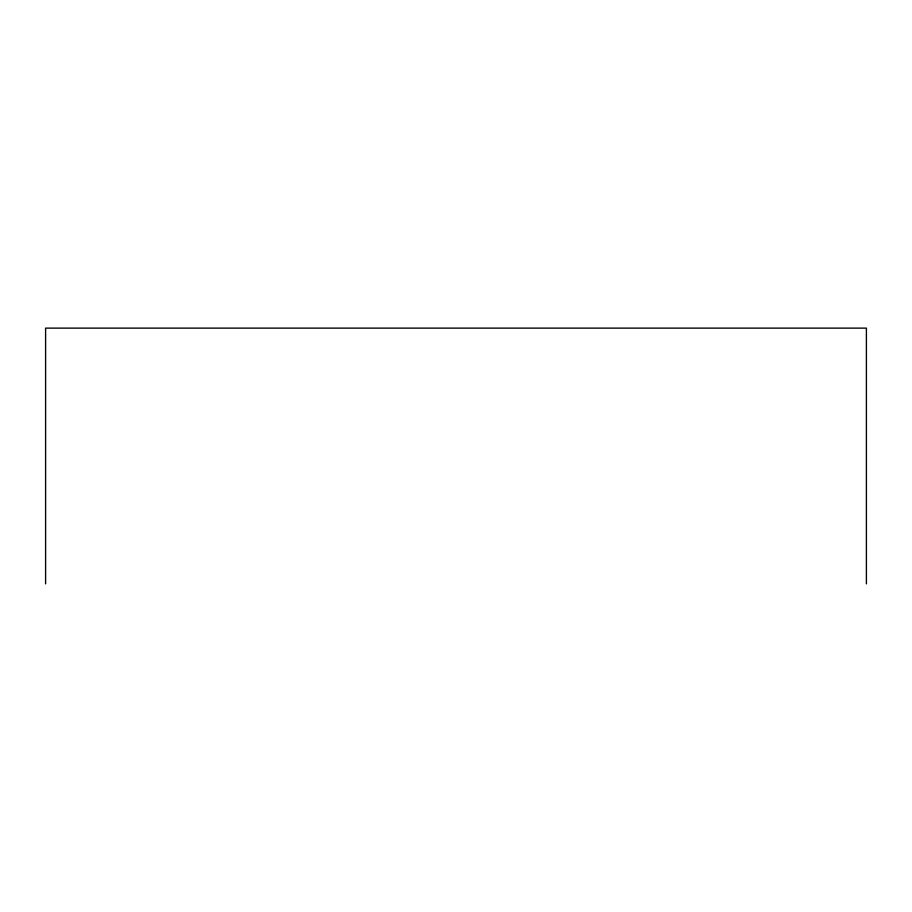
<?xml version="1.0" encoding="UTF-8"?>
<svg xmlns="http://www.w3.org/2000/svg" width="912" height="912" viewBox="0 0 912 912"><rect width="100%" height="100%" fill="white"/><g stroke="black" fill="none" stroke-linecap="round" stroke-linejoin="round"><path stroke-width="1.37" d="M866.4 583.874L866.4 328.126L45.6 328.126L45.6 583.874"/></g></svg>
